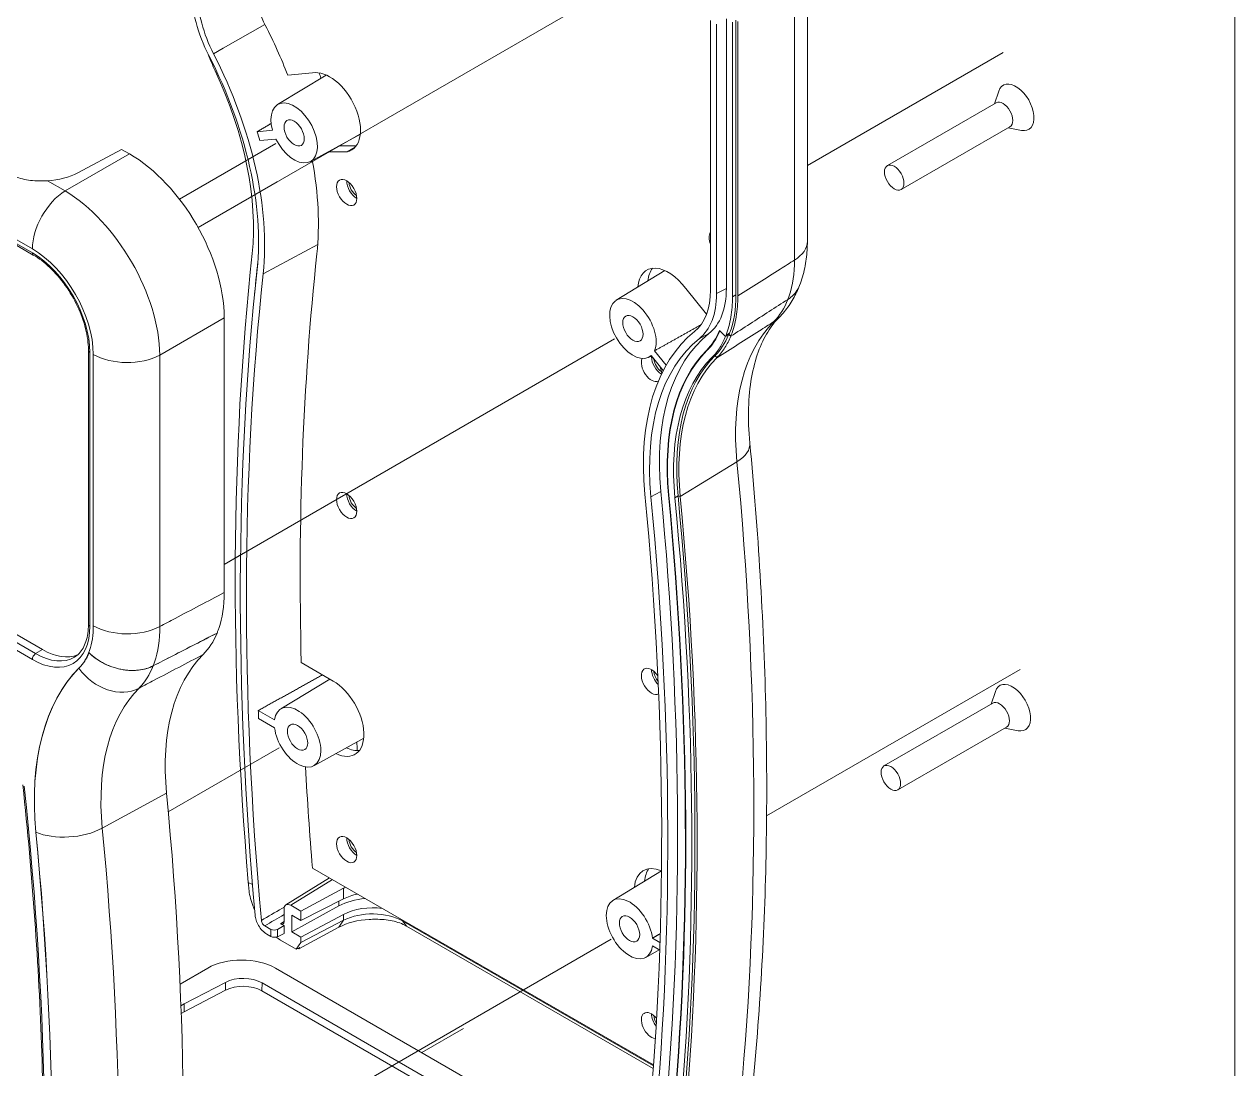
# Model space of a CAD drawing. Header units: millimetres. Extents: x 23 to 674, y 24 to 517.
# Drawn here: x 548 to 674.4, y 338.6 to 447.7 of the extents above; entities that cross this region are included whole.
import ezdxf
from ezdxf.enums import TextEntityAlignment as Align

# ---------------------------------------------------------------- set-up
doc = ezdxf.new("R2010")
doc.units = ezdxf.units.MM
doc.header["$LTSCALE"] = 2.5
for name, color, linetype, lineweight in [('Sketch Geometry (ANSI)', 7, 'Continuous', 9), ('Symbol (ANSI)', 7, 'Continuous', 9), ('Tweak Trail (ANSI)', 7, 'Continuous', 9), ('Visible (ANSI)', 7, 'Continuous', 9), ('Visible Narrow (ANSI)', 7, 'Continuous', 9)]:
    doc.layers.add(name, color=color, linetype=linetype, lineweight=lineweight)
doc.styles.add('Text Style20', font='arial.ttf')

# ---------------------------------------------------------------- blocks, each defined once
blk = doc.blocks.new('Title Blocks HAMMOND')
at = {"layer": 'Sketch Geometry (ANSI)'}
blk.add_line((269.997, 36.196), (269.997, 206.727), dxfattribs=at)
at = {"layer": 'Symbol (ANSI)', "style": 'Text Style20'}
blk.add_attdef('<TITLE>_001', text='', height=5, dxfattribs=at).set_placement((230.163, 16.385), align=Align.MIDDLE_CENTER)

msp = doc.modelspace()

# ---------------------------------------------------------------- linework, layer by layer
at = {"layer": 'Tweak Trail (ANSI)'}
for p, q in [((613.177, 453.5777), (566.1621, 426.4336)), ((629.7568, 432.9062), (650.1809, 444.698)), ((574.2861, 435.2065), (564.2131, 429.3908)), ((566.1621, 426.4336), (574.4327, 431.2086)), ((609.6414, 414.7941), (568.8845, 391.263)), ((568.8845, 391.263), (570.8971, 392.425)), ((625.5028, 365.028), (651.9679, 380.3077)), ((574.6396, 372.1321), (563.0544, 365.4434)), ((609.2879, 352.128), (564.607, 326.3314)), ((593.8685, 342.8131), (589.5114, 340.2975))]:
    msp.add_line(p, q, dxfattribs=at)
at = {"layer": 'Visible (ANSI)'}
for p, q in [((629.7568, 425.0015), (629.7568, 453.3276)), ((629.7568, 425.0015), (629.7568, 453.3276)), ((619.6418, 448.0438), (619.6418, 419.8961)), ((619.6418, 448.0438), (619.6418, 419.8961)), ((620.2798, 447.6755), (620.2798, 419.5278)), ((620.2798, 447.6755), (620.2798, 419.5278)), ((621.3043, 448.227), (621.3043, 420.0794)), ((621.3043, 448.227), (621.3043, 420.0794)), ((621.9407, 419.1935), (621.9407, 447.8666)), ((621.9407, 419.1935), (621.9407, 447.8666)), ((622.3066, 419.3905), (622.3066, 448.0636)), ((622.3066, 419.3905), (622.3066, 448.0636)), ((622.494, 447.9411), (622.494, 419.2869)), ((622.494, 447.9411), (622.494, 419.2869)), ((512.6439, 444.5272), (548.9647, 423.5574)), ((574.4547, 439.2645), (579.5416, 442.3483)), ((574.4547, 439.2645), (579.5416, 442.3483)), ((578.0975, 442.565), (575.5236, 442.3351)), ((649.2872, 439.3464), (649.731, 440.6786)), ((649.4609, 439.4466), (638.1048, 432.8902)), ((573.9359, 436.5762), (572.3317, 436.4329)), ((573.9359, 436.5762), (572.3317, 436.4329)), ((577.8847, 433.3235), (583.0988, 436.187)), ((577.8847, 433.3235), (583.0988, 436.187)), ((650.9009, 436.9525), (639.5448, 430.396)), ((650.7272, 436.8522), (652.1029, 436.5703)), ((572.5996, 435.514), (574.2894, 435.665)), ((572.5996, 435.514), (574.2894, 435.665)), ((580.8405, 434.9467), (582.6606, 434.9464)), ((582.5644, 434.828), (581.7088, 434.334)), ((558.184, 434.5916), (553.6148, 432.1389)), ((558.991, 434.1256), (558.184, 434.5916)), ((579.7254, 434.3344), (581.7088, 434.334)), ((609.81, 418.8521), (614.8969, 421.9358)), ((609.81, 418.8521), (614.8969, 421.9358)), ((617.0642, 420.0676), (619.2279, 417.3758)), ((568.8845, 388.3165), (568.8845, 416.9897)), ((620.5815, 415.6809), (621.2148, 415.0503)), ((620.5815, 415.6809), (621.2148, 415.0503)), ((621.2134, 415.0517), (620.6147, 415.6478)), ((621.582, 415.2484), (621.2148, 415.0503)), ((621.582, 415.2484), (621.2148, 415.0503)), ((621.2148, 415.0503), (621.2738, 415.2039)), ((621.2148, 415.0503), (621.2738, 415.2039)), ((621.639, 415.3965), (621.582, 415.2484)), ((621.639, 415.3965), (621.582, 415.2484)), ((621.7565, 415.0746), (621.582, 415.2484)), ((621.7565, 415.0746), (621.582, 415.2484)), ((554.719, 413.5907), (554.719, 385.0133)), ((613.8012, 413.56), (615.0118, 412.054)), ((613.8012, 413.56), (615.0118, 412.054)), ((613.2401, 412.911), (613.4654, 413.0348)), ((613.2401, 412.911), (613.4654, 413.0348)), ((614.7069, 411.4904), (613.4476, 413.057)), ((614.7069, 411.4904), (613.4476, 413.057)), ((513.601, 403.3473), (549.9218, 382.3775)), ((580.2567, 379.0887), (576.9329, 381.0077)), ((574.8082, 376.1901), (579.915, 379.286)), ((574.8082, 376.1901), (579.915, 379.286)), ((648.9337, 376.6802), (649.3774, 378.0125)), ((649.1074, 376.7805), (637.7512, 370.224)), ((574.1447, 375.0256), (572.4475, 376.0054)), ((574.1447, 375.0256), (572.4475, 376.0054)), ((572.4774, 375.1717), (574.1447, 374.2091)), ((572.4774, 375.1717), (574.1447, 374.2091)), ((650.5474, 374.2864), (639.1912, 367.7299)), ((650.3737, 374.1861), (651.7493, 373.9042)), ((578.2383, 370.2491), (583.4523, 373.1126)), ((578.2383, 370.2491), (583.4523, 373.1126)), ((613.6992, 339.0169), (578.0975, 359.5715)), ((609.4564, 356.186), (614.5324, 359.2631)), ((609.4564, 356.186), (614.5324, 359.2631)), ((571.833, 357.8559), (571.3998, 358.0545)), ((571.833, 357.8559), (571.3998, 358.0545)), ((571.833, 357.8559), (571.3999, 358.0544)), ((575.3286, 355.7216), (579.8853, 358.5394)), ((575.3286, 355.7216), (579.8853, 358.5394)), ((576.898, 355.0648), (581.3522, 357.4656)), ((576.898, 355.0648), (581.3522, 357.4656)), ((576.898, 354.085), (581.3522, 356.3579)), ((576.898, 354.085), (581.3522, 356.3579)), ((575.1302, 353.9625), (575.1302, 355.269)), ((575.1302, 353.9625), (575.1302, 355.269)), ((575.8372, 355.6772), (576.898, 355.0648)), ((575.8372, 355.6772), (576.898, 355.0648)), ((575.9434, 352.9215), (580.8644, 355.6188)), ((575.9434, 352.9215), (580.8644, 355.6188)), ((576.898, 354.085), (576.898, 355.0648)), ((576.898, 354.085), (576.898, 355.0648)), ((575.9434, 352.9215), (575.9434, 354.6361)), ((575.9434, 354.6361), (576.898, 354.085)), ((575.9434, 352.9215), (575.9434, 354.6361)), ((575.9434, 354.6361), (576.898, 354.085)), ((581.3522, 354.7285), (576.898, 352.3703)), ((581.3522, 354.7285), (576.898, 352.3703)), ((576.898, 351.7988), (581.3522, 354.1143)), ((576.898, 351.7988), (581.3522, 354.1143)), ((587.5452, 354.0207), (613.6925, 338.9246)), ((587.5452, 354.0207), (613.6925, 338.9246)), ((573.7529, 353.1665), (573.1166, 353.5338)), ((573.7529, 353.1665), (573.1166, 353.5338)), ((573.7529, 352.4298), (573.3366, 352.6702)), ((573.7529, 352.4298), (573.3366, 352.6702)), ((574.441, 353.1696), (575.1302, 353.5543)), ((574.441, 353.1696), (575.1302, 353.5543)), ((575.1302, 352.7378), (574.441, 352.4059)), ((575.1302, 352.7378), (574.441, 352.4059)), ((575.1302, 353.5543), (574.7768, 353.7583)), ((575.1302, 353.5543), (574.7768, 353.7583)), ((575.1302, 353.5543), (575.1302, 352.7378)), ((575.1302, 353.5543), (575.1302, 352.7378)), ((576.898, 352.3703), (575.9434, 352.9215)), ((576.898, 352.3703), (575.9434, 352.9215)), ((580.854, 353.3808), (576.664, 351.1317)), ((580.854, 353.3808), (576.664, 351.1317)), ((613.6712, 338.6379), (587.8989, 353.5175)), ((613.6712, 338.6379), (587.8989, 353.5175)), ((574.759, 352.054), (576.4074, 351.1022)), ((574.759, 352.054), (576.4074, 351.1022)), ((576.4074, 351.1022), (576.898, 351.7988)), ((576.4074, 351.1022), (576.898, 351.7988)), ((576.4074, 351.1022), (576.7723, 351.2855)), ((576.4074, 351.1022), (576.7723, 351.2855)), ((576.7723, 351.2855), (576.664, 351.1317)), ((576.7723, 351.2855), (576.664, 351.1317)), ((576.898, 351.7988), (576.898, 352.3703)), ((576.898, 351.7988), (576.898, 352.3703)), ((613.5923, 352.2505), (614.3727, 351.7999)), ((613.5923, 352.2505), (614.3727, 351.7999)), ((614.3456, 350.9991), (613.5923, 351.434)), ((614.3456, 350.9991), (613.5923, 351.434)), ((576.664, 351.1317), (576.5719, 351.1848)), ((576.664, 351.1317), (576.5719, 351.1848)), ((612.8865, 350.2449), (614.3037, 351.0232)), ((612.8865, 350.2449), (614.3037, 351.0232)), ((567.1619, 349.1186), (564.2761, 347.4524)), ((602.5173, 332.7886), (574.233, 349.1186)), ((564.7027, 345.3945), (569.0155, 347.6365)), ((572.8418, 347.5786), (599.8501, 331.9854)), ((569.0272, 346.8125), (564.715, 344.5708)), ((599.8377, 331.1618), (572.8295, 346.755)), ((564.3705, 345.1815), (564.7027, 345.3945)), ((564.7027, 345.3945), (564.715, 344.5708)), ((564.715, 344.5708), (564.401, 344.3695))]:
    msp.add_line(p, q, dxfattribs=at)
for centre, major_axis, ratio, start_param, end_param in [((577.9233, 449.412), (-4.3821, 7.5901), 0.57735027, 0.78539816, 1.48365665), ((573.221, 446.6972), (-5.4756, 9.4839), 0.57735027, 0.78539817, 1.48365665), ((573.221, 446.6972), (-5.4756, 9.4839), 0.57735027, 0.78539817, 1.48365665), ((573.221, 446.6972), (-5.0244, 8.7026), 0.57735027, 0.78539816, 1.48365665), ((573.221, 446.6972), (-5.0244, 8.7026), 0.57735027, 0.78539816, 1.48365665), ((555.0249, 440.4403), (-16.7567, 29.0235), 0.57735027, 4.4526134, 4.6252493), ((550.3226, 437.7254), (-15.6633, 27.1297), 0.57735027, 3.81084244, 4.6252493), ((550.3226, 437.7254), (-15.6633, 27.1297), 0.57735027, 3.81084244, 4.6252493), ((550.3226, 437.7254), (-16.1144, 27.911), 0.57735027, 3.81084244, 4.6252493), ((550.3226, 437.7254), (-16.1144, 27.911), 0.57735027, 3.81084244, 4.6252493), ((551.3126, 438.297), (14.589, -25.2689), 0.57735027, 0.66924984, 1.41846127), ((579.9032, 438.4495), (2.2741, -3.9388), 0.57735027, 6.0939295, 9.23552215), ((651.5244, 438.9752), (1.3325, -2.308), 0.57735027, 5.80980463, 9.89815863), ((576.1909, 436.3062), (-1.7152, 2.9707), 0.57735027, 1.45527718, 7.445902), ((576.1909, 436.3062), (-1.7152, 2.9707), 0.57735027, 1.45527718, 7.445902), ((650.1809, 438.1995), (0.72, -1.2471), 0.57735027, 0, 3.14159265), ((551.3126, 438.297), (-16.1389, 27.9534), 0.57735027, 4.29605038, 4.32733399), ((551.3126, 438.297), (-16.1389, 27.9534), 0.57735027, 4.29605038, 4.32733399), ((558.979, 422.6947), (-7, 12.1244), 0.5780539, 3.9275998, 5.49717816), ((555.0249, 440.4403), (-16.7567, 29.0235), 0.57735027, 3.8108425, 4.15954978), ((550.1804, 434.4432), (5.2508, 0.1656), 0.59712984, 4.74172256, 5.40637326), ((582.7316, 430.6928), (0.75, -1.299), 0.57735027, 3.92699082, 5.49778714), ((582.7316, 430.6928), (-0.575, 0.9959), 0.57735027, 0.82156733, 2.32002533), ((582.7316, 430.6928), (-0.575, 0.9959), 0.57735027, 0.82156733, 2.32002533), ((620.5618, 424.7732), (-0.75, 1.299), 0.57735027, 0.26456979, 1.30622653), ((832.1989, 238.2854), (185.3749, -321.0788), 0.57735027, 3.8108425, 4.02892364), ((835.9112, 240.4287), (-183.2071, 317.3241), 0.57735027, 0.66924984, 0.8152919), ((831.2089, 237.7138), (-184.3006, 319.2179), 0.57735027, 0.66924985, 0.89410866), ((831.2089, 237.7138), (-184.3006, 319.2179), 0.57735027, 0.66924985, 0.89410866), ((832.1989, 238.2854), (184.9246, -320.2989), 0.57735027, 3.81204799, 3.82575962), ((615.2585, 418.0371), (-2.2741, 3.9388), 0.57735027, 4.90164479, 6.98060088), ((616.3192, 418.6495), (-2.2741, 3.9388), 0.57735027, 0.23537485, 0.6882659), ((831.2089, 237.7138), (-183.8494, 318.4366), 0.57735027, 0.66924985, 0.8949562), ((831.2089, 237.7138), (-183.8494, 318.4366), 0.57735027, 0.66924985, 0.8949562), ((612.5361, 423.9986), (5.0244, -8.7026), 0.57735027, 0.08713974, 0.78539816), ((612.5361, 423.9986), (5.0244, -8.7026), 0.57735027, 0.08713974, 0.78539816), ((612.5361, 423.9986), (5.4756, -9.4839), 0.57735027, 0.08713974, 0.78539816), ((612.5361, 423.9986), (5.4756, -9.4839), 0.57735027, 0.08713974, 0.78539816), ((613.5261, 424.5701), (5.5, -9.5263), 0.57735027, 0.08713974, 0.78539816), ((613.5261, 424.5701), (5.5, -9.5263), 0.57735027, 0.08713974, 0.78539816), ((611.5462, 415.8938), (1.7152, -2.9707), 0.57735027, 0.40807963, 6.39870445), ((611.5462, 415.8938), (1.7152, -2.9707), 0.57735027, 0.40807963, 6.39870445), ((635.4345, 388.586), (-16.1144, 27.911), 0.57735027, 0.08713974, 0.90154648), ((635.4345, 388.586), (-16.1144, 27.911), 0.57735027, 0.08713974, 0.90154648), ((635.4345, 388.586), (-15.6633, 27.1297), 0.57735027, 0.08713974, 0.90154648), ((635.4345, 388.586), (-15.6633, 27.1297), 0.57735027, 0.08713974, 0.90154648), ((636.4245, 389.1576), (-15.6389, 27.0874), 0.57735027, 0.08713974, 0.90154648), ((636.4245, 389.1576), (-15.6389, 27.0874), 0.57735027, 0.08713974, 0.90154648), ((610.9029, 425.5311), (7.3246, -12.6866), 0.57735027, 0.151516, 0.42104939), ((610.9029, 425.5311), (7.3246, -12.6866), 0.57735027, 0.151516, 0.42104939), ((610.9029, 425.5311), (7.3496, -12.7299), 0.57735027, 0.151516, 0.42110617), ((636.4245, 389.1576), (-15.0643, 26.0921), 0.57735027, 0.15230106, 0.90154648), ((636.4245, 389.1576), (-15.0643, 26.0921), 0.57735027, 0.15230106, 0.90154648), ((636.4245, 389.1576), (-15.0393, 26.0488), 0.57735027, 0.15230237, 0.90154648), ((613.4907, 411.7092), (0.75, -1.299), 0.57735027, 3.50877785, 6.22389575), ((613.4907, 411.7092), (0.75, -1.299), 0.57735027, 2.24772668, 2.45766446), ((614.5514, 412.3216), (0.75, -1.299), 0.57735027, 3.92699082, 5.46905603), ((614.5514, 412.3216), (-0.575, 0.9959), 0.57735027, 0.89064448, 2.32002533), ((614.5514, 412.3216), (-0.575, 0.9959), 0.57735027, 0.89064448, 2.32002533), ((613.4907, 411.7092), (0.75, -1.299), 0.57735027, 0.84749186, 1.41746475), ((636.4245, 389.1576), (-14.589, 25.2689), 0.57735027, 0.15233506, 0.90154648), ((636.763, 389.353), (-14.5973, 25.2833), 0.57735027, 0.15233506, 0.90154648), ((636.7778, 389.3616), (-14.4476, 25.024), 0.57735027, 0.15246241, 0.90154648), ((582.7316, 398.0329), (0.75, -1.299), 0.57735027, 3.92699082, 5.49778714), ((582.7316, 398.0329), (-0.575, 0.9959), 0.57735027, 0.82156733, 2.32002533), ((582.7316, 398.0329), (-0.575, 0.9959), 0.57735027, 0.82156733, 2.32002533), ((354.5482, 512.914), (183.8494, -318.4366), 0.57735027, 0.67584012, 0.90154648), ((354.5482, 512.914), (183.8494, -318.4366), 0.57735027, 0.67584012, 0.90154648), ((354.5482, 512.914), (184.3006, -319.2179), 0.57735027, 0.67668767, 0.90154648), ((354.5482, 512.914), (184.3006, -319.2179), 0.57735027, 0.67668767, 0.90154648), ((355.5382, 513.4855), (184.325, -319.2603), 0.57735027, 0.67656817, 0.90154648), ((355.5382, 513.4855), (184.325, -319.2603), 0.57735027, 0.67656817, 0.90154648), ((355.5382, 513.4855), (-184.8996, 320.2555), 0.57735027, 3.82505969, 4.04313914), ((355.5382, 513.4855), (-184.8996, 320.2555), 0.57735027, 3.82505969, 4.04313914), ((355.5382, 513.4855), (184.9246, -320.2989), 0.57735027, 0.68346695, 0.90154648), ((355.5382, 513.4855), (185.3749, -321.0788), 0.57735027, 0.68346535, 0.90154648), ((355.8767, 513.681), (-185.3665, 321.0643), 0.57735027, 3.82503549, 4.04313914), ((355.8915, 513.6895), (-185.5163, 321.3236), 0.57735027, 3.82503399, 4.04313914), ((549.9218, 388.8881), (3.9869, -6.9055), 0.57735027, 5.49778714, 6.2030416), ((583.1562, 358.4031), (-14.4389, 25.0089), 0.57735027, 0.15233506, 0.90154648), ((573.2567, 352.6876), (-17.1041, 29.6252), 0.57735027, 0.1522077, 0.90154648), ((573.2567, 352.6876), (-17.0976, 29.6138), 0.57735027, 0.154661, 0.90154648), ((547.7351, 389.0612), (5.2848, -9.1535), 0.57735027, 0.15151515, 0.30297085), ((613.4907, 379.0494), (0.75, -1.299), 0.57735027, 1.68156348, 6.27691063), ((580.2567, 375.3751), (2.2741, -3.9388), 0.57735027, 5.58576973, 8.6393798), ((614.5514, 379.6617), (0.75, -1.299), 0.57735027, 3.92699082, 5.15462972), ((614.5514, 379.6617), (-0.575, 0.9959), 0.57735027, 0.82156733, 1.88181145), ((614.5514, 379.6617), (-0.575, 0.9959), 0.57735027, 0.82156733, 1.88181145), ((651.1709, 376.3091), (1.3325, -2.308), 0.57735027, 5.80980463, 9.89815863), ((576.5444, 373.2318), (-1.7152, 2.9707), 0.57735027, 0.93167841, 6.92230323), ((576.5444, 373.2318), (-1.7152, 2.9707), 0.57735027, 0.93167841, 6.92230323), ((649.8274, 375.5334), (0.72, -1.2471), 0.57735027, 0, 3.14159265), ((832.1989, 238.2854), (-183.825, 318.3942), 0.57735027, 0.82620916, 0.82893156), ((832.1989, 238.2854), (-183.825, 318.3942), 0.57735027, 0.82620916, 0.82893156), ((581.3174, 375.9875), (2.2741, -3.9388), 0.57735027, 5.59491941, 6.04781045), ((835.9112, 240.4287), (-183.2071, 317.3241), 0.57735027, 0.85087444, 0.88485451), ((302.2699, 482.7311), (-185.525, 321.3387), 0.57735027, 3.82505747, 4.04313914), ((292.3704, 477.0156), (182.8598, -316.7224), 0.57735027, 0.68280622, 0.90154648), ((292.3704, 477.0156), (182.8663, -316.7338), 0.57735027, 0.68280622, 0.90154648), ((582.7316, 362.1071), (0.75, -1.299), 0.57735027, 3.92699082, 5.49778714), ((582.7316, 362.1071), (-0.575, 0.9959), 0.57735027, 0.82156733, 2.32002533), ((582.7316, 362.1071), (-0.575, 0.9959), 0.57735027, 0.82156733, 2.32002533), ((614.905, 355.371), (-2.2741, 3.9388), 0.57735027, 5.61383892, 6.98060088), ((615.9656, 355.9833), (-2.2741, 3.9388), 0.57735027, 0.23537485, 0.6882659), ((832.1989, 238.2854), (185.375, -321.0789), 0.57735027, 4.02892364, 4.03099664), ((832.1989, 238.2854), (185.375, -321.0789), 0.57735027, 4.02892364, 4.03099664), ((584.2743, 353.5063), (-5, -0.0381), 0.58236636, 4.84127277, 5.45844041), ((584.2743, 353.5063), (-5, -0.0381), 0.58236636, 4.84127277, 5.45844041), ((584.3633, 355.5315), (-4.4998, -0.0692), 0.58733688, 5.37549123, 5.43639063), ((584.3633, 355.5315), (-4.4998, -0.0692), 0.58733688, 5.37549123, 5.43639063), ((584.3633, 354.4288), (4.5, -0.0337), 0.57229021, 1.92839644, 2.30812244), ((584.3633, 354.4288), (4.5, -0.0337), 0.57229021, 1.92839644, 2.30812244), ((611.1926, 353.2277), (1.7152, -2.9707), 0.57735027, 0.93167841, 6.92230323), ((611.1926, 353.2277), (1.7152, -2.9707), 0.57735027, 0.93167841, 6.92230323), ((575.8374, 354.8605), (-0.5002, 0.8663), 0.57717444, 5.49793944, 7.06843118), ((575.8374, 354.8605), (-0.5002, 0.8663), 0.57717444, 5.49793944, 7.06843118), ((584.3633, 352.7961), (-4.5, -0.0343), 0.58236636, 4.47347619, 5.44098712), ((584.3633, 352.7961), (-4.5, -0.0343), 0.58236636, 4.47347619, 5.44098712), ((574.7766, 354.1669), (0.25, -0.4334), 0.5769986, 5.49854817, 7.06873542), ((574.7766, 354.1669), (0.25, -0.4334), 0.5769986, 5.49854817, 7.06873542), ((584.2884, 351.0765), (5.2508, 0.1656), 0.59712984, 1.6001299, 2.26478061), ((584.2884, 351.0765), (5.2508, 0.1656), 0.59712984, 1.6001299, 2.26478061), ((584.3633, 352.1836), (4.5, 0), 0.57735027, 0.78539816, 2.30383461), ((584.3633, 352.1836), (4.5, 0), 0.57735027, 0.78539816, 2.30383461), ((574.1064, 353.3848), (-0.4999, -0.0157), 0.59713441, 0.76668294, 2.28511939), ((574.1064, 353.3848), (-0.4999, -0.0157), 0.59713441, 0.76668294, 2.28511939), ((574.1064, 352.6197), (0.4999, -0.0146), 0.55686057, 3.94326714, 5.46170359), ((574.1064, 352.6197), (0.4999, -0.0146), 0.55686057, 3.94326714, 5.46170359), ((570.6975, 347.0773), (-5, 0), 0.57735027, 3.92699082, 5.49778714), ((570.8758, 346.4436), (2.7803, 0), 0.57735027, 0.78539816, 2.30383461), ((570.8758, 345.6271), (-2.7628, 0), 0.57735027, 3.92699082, 5.44542727), ((613.4907, 343.1235), (-0.75, 1.299), 0.57735027, 4.97871186, 9.02294464), ((614.5514, 343.7359), (0.75, -1.299), 0.57735027, 3.92699082, 4.91533147), ((614.5514, 343.7359), (-0.575, 0.9959), 0.57735027, 0.82156733, 1.59054799), ((614.5514, 343.7359), (-0.575, 0.9959), 0.57735027, 0.82156733, 1.59054799)]:
    msp.add_ellipse(centre, major_axis=major_axis, ratio=ratio, start_param=start_param, end_param=end_param, dxfattribs=at)
for centre, major_axis in [((576.1909, 436.3062), (-0.75, 1.299)), ((576.1909, 436.3062), (-0.75, 1.299)), ((638.8248, 431.6431), (-0.72, 1.2471)), ((581.6709, 430.0804), (-0.75, 1.299)), ((611.5462, 415.8938), (-0.75, 1.299)), ((611.5462, 415.8938), (-0.75, 1.299)), ((581.6709, 397.4205), (-0.75, 1.299)), ((576.5444, 373.2318), (-0.75, 1.299)), ((576.5444, 373.2318), (-0.75, 1.299)), ((638.4712, 368.977), (-0.72, 1.2471)), ((581.6709, 361.4947), (-0.75, 1.299)), ((611.1926, 353.2277), (-0.75, 1.299)), ((611.1926, 353.2277), (-0.75, 1.299))]:
    msp.add_ellipse(centre, major_axis=major_axis, ratio=0.57735027, dxfattribs=at)
for points, degree in [([(567.2164, 444.5179), (567.4365, 443.938), (567.6803, 443.3603), (567.9464, 442.7879)], 3), ([(621.639, 415.3965), (622.0799, 416.5433), (622.3065, 417.8978), (622.3066, 419.3905)], 3), ([(621.639, 415.3965), (622.0799, 416.5433), (622.3065, 417.8978), (622.3066, 419.3905)], 3), ([(613.8012, 413.56), (616.1882, 414.8998), (618.6445, 416.2801)], 2), ([(613.8012, 413.56), (616.1882, 414.8998), (618.6445, 416.2801)], 2), ([(620.1196, 413.0647), (620.6995, 413.6424), (621.1715, 414.3663), (621.5239, 415.217)], 3), ([(621.7563, 415.0745), (621.6936, 415.13), (621.6309, 415.1854), (621.5683, 415.2409)], 3), ([(620.3036, 412.8285), (620.3041, 412.829), (620.3046, 412.8295), (620.3051, 412.83)], 3), ([(566.6935, 381.8574), (567.2953, 382.457), (567.7833, 383.211), (568.1447, 384.0985)], 3), ([(553.7645, 380.4624), (554.188, 380.8832), (554.5268, 381.4197), (554.7705, 382.0554)], 3), ([(554.7618, 382.064), (554.6475, 381.7658), (554.5119, 381.4887), (554.3559, 381.2349)], 3), ([(553.7642, 380.4628), (553.7527, 380.4509), (553.7411, 380.4391), (553.7294, 380.4274)], 3), ([(613.5923, 352.2505), (613.9959, 352.4845), (614.4015, 352.7198)], 2), ([(613.5923, 352.2505), (613.9959, 352.4845), (614.4015, 352.7198)], 2), ([(574.2966, 352.3582), (574.4495, 352.2451), (574.604, 352.1434), (574.759, 352.054)], 3), ([(574.2966, 352.3582), (574.4495, 352.2451), (574.604, 352.1434), (574.759, 352.054)], 3)]:
    msp.add_open_spline(points, degree=degree, dxfattribs=at)
for points, weights in [([(572.3317, 436.4329), (573.0601, 436.8618), (573.7902, 437.2917)], [1, 1.00000219004, 1.00000347718]), ([(572.3317, 436.4329), (573.0601, 436.8618), (573.7902, 437.2917)], [1, 1.00000219004, 1.00000347718]), ([(572.4475, 376.0054), (575.7906, 377.8729), (579.1308, 379.7388)], [1, 1.00000007578, 1.00000001052]), ([(572.4475, 376.0054), (575.7906, 377.8729), (579.1308, 379.7388)], [1, 1.00000007578, 1.00000001052]), ([(571.3998, 358.0545), (571.3999, 358.0545), (571.3999, 358.0545)], [1.00780521619, 1.00780521613, 1.00780521607]), ([(571.3998, 358.0545), (571.3999, 358.0545), (571.3999, 358.0545)], [1.00780521619, 1.00780521613, 1.00780521607])]:
    msp.add_rational_spline(points, weights, degree=2, dxfattribs=at)
for points, knots in [([(550.4332, 431.314), (550.2051, 431.3028), (549.9792, 431.2967), (549.1895, 431.2963), (548.5917, 431.3408), (547.4879, 431.5734), (546.9818, 431.7643), (546.5698, 432.0022)], [-0.413884446, -0.413884446, -0.413884446, -0.413884446, -0.349527762, -0.349527762, -0.174763881, -0.174763881, 0, 0, 0, 0]), ([(628.946, 420.3847), (629.0623, 420.6846), (629.1638, 420.9863), (629.3415, 421.5953), (629.4174, 421.9022), (629.5451, 422.5189), (629.597, 422.8286), (629.6786, 423.4491), (629.7084, 423.7599), (629.7475, 424.3812), (629.7568, 424.6917), (629.7568, 425.0015)], [0.306579275, 0.306579275, 0.306579275, 0.306579275, 0.383367204, 0.383367204, 0.460155134, 0.460155134, 0.536943064, 0.536943064, 0.613730994, 0.613730994, 0.690518924, 0.690518924, 0.690518924, 0.690518924]), ([(628.946, 420.3847), (629.0623, 420.6846), (629.1638, 420.9863), (629.3415, 421.5953), (629.4174, 421.9022), (629.5451, 422.5189), (629.597, 422.8286), (629.6786, 423.4491), (629.7084, 423.7599), (629.7475, 424.3812), (629.7568, 424.6917), (629.7568, 425.0015)], [0.306579275, 0.306579275, 0.306579275, 0.306579275, 0.383367204, 0.383367204, 0.460155134, 0.460155134, 0.536943064, 0.536943064, 0.613730994, 0.613730994, 0.690518924, 0.690518924, 0.690518924, 0.690518924]), ([(548.9647, 423.5574), (549.5453, 423.2222), (550.1345, 422.777), (551.2668, 421.7053), (551.8095, 421.0782), (552.7892, 419.7042), (553.2257, 418.957), (553.9447, 417.4222), (554.227, 416.6347), (554.6094, 415.1059), (554.71, 414.3647), (554.7188, 413.6533), (554.719, 413.6219), (554.719, 413.5907)], [1.57079633, 1.57079633, 1.57079633, 1.57079633, 1.88020048, 1.88020048, 2.1911952, 2.1911952, 2.50361283, 2.50361283, 2.81607181, 2.81607181, 3.12716651, 3.12716651, 3.14159265, 3.14159265, 3.14159265, 3.14159265]), ([(628.946, 420.3847), (628.8532, 420.1452), (628.7511, 419.9072), (628.5271, 419.4358), (628.4052, 419.2025), (628.1408, 418.7431), (627.9983, 418.517), (627.6923, 418.0749), (627.5288, 417.8589), (627.1813, 417.4401), (626.9973, 417.2374), (626.8036, 417.0429)], [0.383939786, 0.383939786, 0.383939786, 0.383939786, 0.445255613, 0.445255613, 0.506571441, 0.506571441, 0.567887269, 0.567887269, 0.629203096, 0.629203096, 0.690518924, 0.690518924, 0.690518924, 0.690518924]), ([(628.946, 420.3847), (628.8959, 420.2554), (628.8362, 420.1297), (628.5242, 419.5814), (628.1693, 419.2134), (627.7223, 418.9248)], [-0.251047953, -0.251047953, -0.251047953, -0.251047953, -0.195356006, -0.195356006, 0, 0, 0, 0]), ([(628.946, 420.3847), (628.8959, 420.2554), (628.8362, 420.1297), (628.5242, 419.5814), (628.1693, 419.2134), (627.7223, 418.9248)], [-0.251047953, -0.251047953, -0.251047953, -0.251047953, -0.195356006, -0.195356006, 0, 0, 0, 0]), ([(628.946, 420.3847), (628.8959, 420.2554), (628.8362, 420.1297), (628.5242, 419.5814), (628.1693, 419.2134), (627.7223, 418.9248)], [-0.251047954, -0.251047954, -0.251047954, -0.251047954, -0.195356295, -0.195356295, 0, 0, 0, 0]), ([(621.2738, 415.2039), (621.4941, 415.7767), (621.661, 416.4011), (621.8845, 417.7386), (621.9407, 418.4491), (621.9407, 419.1935)], [0, 0, 0, 0, 0.273618984, 0.273618984, 0.547112171, 0.547112171, 0.547112171, 0.547112171]), ([(621.2738, 415.2039), (621.4941, 415.7767), (621.661, 416.4011), (621.8845, 417.7386), (621.9407, 418.4491), (621.9407, 419.1935)], [0, 0, 0, 0, 0.273618984, 0.273618984, 0.547112171, 0.547112171, 0.547112171, 0.547112171]), ([(627.7223, 418.9248), (627.0765, 418.508), (626.4307, 418.0911), (624.4422, 416.8077), (623.0993, 415.941), (621.7563, 415.0745)], [-4.320129661, -4.320129661, -4.320129661, -4.320129661, -4.037894735, -4.037894735, -3.451063379, -3.451063379, -3.451063379, -3.451063379]), ([(627.7223, 418.9248), (627.0765, 418.508), (626.4307, 418.0911), (624.4422, 416.8077), (623.0994, 415.9411), (621.7565, 415.0746)], [-4.32012966, -4.32012966, -4.32012966, -4.32012966, -4.037894734, -4.037894734, -3.451100086, -3.451100086, -3.451100086, -3.451100086]), ([(627.7223, 418.9248), (627.0765, 418.508), (626.4307, 418.0911), (624.4422, 416.8077), (623.0994, 415.9411), (621.7565, 415.0746)], [-4.32012966, -4.32012966, -4.32012966, -4.32012966, -4.037894734, -4.037894734, -3.451100086, -3.451100086, -3.451100086, -3.451100086]), ([(622.494, 419.2869), (622.494, 418.5269), (622.4365, 417.8016), (622.2084, 416.439), (622.0385, 415.8041), (621.8146, 415.2215)], [-0.55844664, -0.55844664, -0.55844664, -0.55844664, -0.279219192, -0.279219192, -0.000930657, -0.000930657, -0.000930657, -0.000930657]), ([(622.494, 419.2869), (622.494, 418.5269), (622.4365, 417.8016), (622.2084, 416.439), (622.0385, 415.8041), (621.8146, 415.2215)], [-0.55844664, -0.55844664, -0.55844664, -0.55844664, -0.279219192, -0.279219192, -0.000930657, -0.000930657, -0.000930657, -0.000930657]), ([(623.7491, 403.9375), (623.628, 405.2064), (623.5866, 406.422), (623.6535, 408.7089), (623.7619, 409.7799), (624.1081, 411.7447), (624.3458, 412.6381), (624.9191, 414.2273), (625.2542, 414.9228), (625.9872, 416.1199), (626.3841, 416.6218), (626.8036, 417.0429)], [3.025444334, 3.025444334, 3.025444334, 3.025444334, 3.174821431, 3.174821431, 3.324198527, 3.324198527, 3.473575623, 3.473575623, 3.622952719, 3.622952719, 3.772329816, 3.772329816, 3.772329816, 3.772329816]), ([(621.2134, 415.0517), (621.0465, 414.6425), (620.8521, 414.2618), (620.3831, 413.519), (620.1022, 413.166), (619.7906, 412.8556)], [0.02444174, 0.02444174, 0.02444174, 0.02444174, 0.223280093, 0.223280093, 0.446687353, 0.446687353, 0.446687353, 0.446687353]), ([(620.3051, 412.83), (620.6217, 413.1458), (620.9073, 413.5048), (621.3862, 414.2634), (621.5855, 414.6542), (621.7563, 415.0745)], [-0.454744251, -0.454744251, -0.454744251, -0.454744251, -0.227583098, -0.227583098, -0.023570347, -0.023570347, -0.023570347, -0.023570347]), ([(621.8146, 415.2215), (621.8146, 415.2215), (621.8146, 415.2215), (621.8146, 415.2215), (621.7956, 415.1721), (621.7762, 415.1232), (621.7565, 415.0746)], [-0.0009306528, -0.0009306528, -0.0009306528, -0.0009306528, -0.0009291658, -0.0009291658, -0.0009291658, 0.0226374901, 0.0226374901, 0.0226374901, 0.0226374901]), ([(621.8146, 415.2215), (621.8146, 415.2215), (621.8146, 415.2215), (621.8146, 415.2215), (621.7956, 415.1721), (621.7762, 415.1232), (621.7565, 415.0746)], [-0.0009306528, -0.0009306528, -0.0009306528, -0.0009306528, -0.0009291658, -0.0009291658, -0.0009291658, 0.0226374901, 0.0226374901, 0.0226374901, 0.0226374901]), ([(624.1346, 337.6075), (624.527, 341.785), (624.8357, 346.0181), (625.2857, 354.5874), (625.4269, 358.9238), (625.5421, 367.6916), (625.5159, 372.1232), (625.2967, 381.0733), (625.1036, 385.5919), (624.5509, 394.7078), (624.1914, 399.3051), (623.7491, 403.9375)], [6.1806723, 6.1806723, 6.1806723, 6.1806723, 6.224404566, 6.224404566, 6.268136831, 6.268136831, 6.311869096, 6.311869096, 6.355601361, 6.355601361, 6.399333626, 6.399333626, 6.399333626, 6.399333626]), ([(568.1447, 384.0985), (568.1652, 384.1488), (568.1853, 384.1996), (568.2049, 384.2507), (568.246, 384.3576), (568.2853, 384.4663), (568.6949, 385.6738), (568.8845, 386.9361), (568.8845, 388.3165)], [0.431626833, 0.431626833, 0.431626833, 0.431626833, 0.45609361, 0.45609361, 0.45609361, 0.507194597, 0.507194597, 1.014402435, 1.014402435, 1.014402435, 1.014402435]), ([(554.719, 385.0133), (554.719, 384.6783), (554.6965, 384.3589), (554.6088, 383.7599), (554.5436, 383.4804), (554.3749, 382.9681), (554.2715, 382.7354), (554.0318, 382.3205), (553.8957, 382.1384), (553.5954, 381.8244), (553.4312, 381.6924), (553.2532, 381.5845)], [3.141592654, 3.141592654, 3.141592654, 3.141592654, 3.296203705, 3.296203705, 3.450814756, 3.450814756, 3.605425807, 3.605425807, 3.760036858, 3.760036858, 3.914647909, 3.914647909, 3.914647909, 3.914647909]), ([(568.1447, 384.0985), (566.2565, 383.1295), (564.3682, 382.1606), (562.1421, 381.0187), (561.8044, 380.8454), (561.4667, 380.6722)], [-4.806722126, -4.806722126, -4.806722126, -4.806722126, -4.027107027, -4.027107027, -3.887674446, -3.887674446, -3.887674446, -3.887674446]), ([(561.4667, 380.6722), (562.1503, 381.0228), (562.8339, 381.3735), (565.0599, 382.5155), (566.6023, 383.3069), (568.1447, 384.0985)], [-4.320129661, -4.320129661, -4.320129661, -4.320129661, -4.037894735, -4.037894735, -3.401062581, -3.401062581, -3.401062581, -3.401062581]), ([(561.4667, 380.6722), (561.0222, 380.4441), (560.5097, 380.2939), (559.3642, 380.16), (558.7365, 380.1888), (557.4776, 380.439), (556.8584, 380.658), (555.7151, 381.2565), (555.201, 381.629), (554.7705, 382.0554), (554.7676, 382.0583), (554.7647, 382.0611), (554.7618, 382.064)], [-0.769448865, -0.769448865, -0.769448865, -0.769448865, -0.585920897, -0.585920897, -0.390597196, -0.390597196, -0.195293528, -0.195293528, -0.001651932, -0.001651932, -0.001651932, -0.00034269, -0.00034269, -0.00034269, -0.00034269]), ([(554.7705, 382.0554), (555.1747, 381.6551), (555.6527, 381.3021), (556.7491, 380.7037), (557.3648, 380.474), (558.6224, 380.201), (559.2524, 380.1603), (560.4436, 380.275), (560.9935, 380.4294), (561.4667, 380.6722)], [-0.767800973, -0.767800973, -0.767800973, -0.767800973, -0.586014084, -0.586014084, -0.390694828, -0.390694828, -0.195356295, -0.195356295, 0, 0, 0, 0]), ([(547.8697, 368.2502), (548.3742, 363.5131), (548.7915, 358.8132), (549.4512, 349.4978), (549.6935, 344.8822), (550.0026, 335.7446), (550.0693, 331.2226), (550.0272, 322.2817), (549.9183, 317.8627), (549.5252, 309.1367), (549.2409, 304.8297), (548.8693, 300.5832)], [3.011304847, 3.011304847, 3.011304847, 3.011304847, 3.056542337, 3.056542337, 3.101779827, 3.101779827, 3.147017317, 3.147017317, 3.192254807, 3.192254807, 3.237492297, 3.237492297, 3.237492297, 3.237492297]), ([(571.4557, 357.398), (571.5005, 356.8761), (571.6286, 356.3209), (571.9, 355.5806), (571.9748, 355.3987), (572.0569, 355.2187)], [0, 0, 0, 0, 0.183252596, 0.183252596, 0.243374953, 0.243374953, 0.243374953, 0.243374953]), ([(571.4557, 357.398), (571.5005, 356.8761), (571.6286, 356.3209), (571.9, 355.5806), (571.9748, 355.3987), (572.0569, 355.2187)], [0, 0, 0, 0, 0.183252596, 0.183252596, 0.243374953, 0.243374953, 0.243374953, 0.243374953]), ([(573.3366, 352.6702), (573.1754, 352.7632), (573.0158, 352.8917), (572.7177, 353.2051), (572.5822, 353.3869), (572.3672, 353.7561), (572.2845, 353.9373), (572.1617, 354.3017), (572.1225, 354.4821), (572.1072, 354.653)], [0, 0, 0, 0, 0.068378294, 0.068378294, 0.136689074, 0.136689074, 0.19656068, 0.19656068, 0.256444684, 0.256444684, 0.256444684, 0.256444684]), ([(573.3366, 352.6702), (573.1754, 352.7632), (573.0158, 352.8917), (572.7177, 353.2051), (572.5822, 353.3869), (572.3672, 353.7561), (572.2845, 353.9373), (572.1617, 354.3017), (572.1225, 354.4821), (572.1072, 354.653)], [0, 0, 0, 0, 0.068378294, 0.068378294, 0.136689074, 0.136689074, 0.19656068, 0.19656068, 0.256444684, 0.256444684, 0.256444684, 0.256444684]), ([(572.7654, 354.1), (572.7704, 354.0442), (572.7843, 353.985), (572.8284, 353.8662), (572.8581, 353.8078), (572.9251, 353.7064), (572.9604, 353.663), (573.0363, 353.5881), (573.0763, 353.5571), (573.1166, 353.5338)], [0, 0, 0, 0, 0.0195360211, 0.0195360211, 0.039053079, 0.039053079, 0.0561381429, 0.0561381429, 0.0732272356, 0.0732272356, 0.0732272356, 0.0732272356]), ([(572.7654, 354.1), (572.7704, 354.0442), (572.7843, 353.985), (572.8284, 353.8662), (572.8581, 353.8078), (572.9251, 353.7064), (572.9604, 353.663), (573.0363, 353.5881), (573.0763, 353.5571), (573.1166, 353.5338)], [0, 0, 0, 0, 0.0195360211, 0.0195360211, 0.039053079, 0.039053079, 0.0561381429, 0.0561381429, 0.0732272356, 0.0732272356, 0.0732272356, 0.0732272356]), ([(587.8989, 353.5175), (587.487, 353.7553), (586.9809, 353.9463), (585.8771, 354.1789), (585.2792, 354.2233), (584.4896, 354.223), (584.2637, 354.2169), (584.0355, 354.2057)], [0, 0, 0, 0, 0.174763881, 0.174763881, 0.349527762, 0.349527762, 0.413884447, 0.413884447, 0.413884447, 0.413884447]), ([(587.8989, 353.5175), (587.487, 353.7553), (586.9809, 353.9463), (585.8771, 354.1789), (585.2792, 354.2233), (584.4896, 354.223), (584.2637, 354.2169), (584.0355, 354.2057)], [0, 0, 0, 0, 0.174763881, 0.174763881, 0.349527762, 0.349527762, 0.413884447, 0.413884447, 0.413884447, 0.413884447])]:
    msp.add_open_spline(points, degree=3, knots=knots, dxfattribs=at)
at = {"layer": 'Visible Narrow (ANSI)'}
for p, q in [((628.4136, 451.3588), (628.4136, 423.0328)), ((628.4136, 451.3588), (628.4136, 423.0328)), ((568.7948, 445.1466), (573.1358, 447.632)), ((568.7948, 445.1466), (573.1358, 447.632)), ((512.5365, 445.1737), (548.865, 424.1994)), ((568.7948, 445.1466), (567.7784, 444.5647)), ((568.7948, 445.1466), (567.7784, 444.5647)), ((548.8611, 423.7863), (512.5404, 444.7561)), ((558.991, 434.1256), (552.2772, 430.2494)), ((550.4332, 431.314), (552.2772, 430.2494)), ((578.6489, 424.6466), (572.9583, 421.6071)), ((578.6489, 424.6466), (572.9583, 421.6071)), ((620.2798, 419.5278), (621.3043, 420.0794)), ((620.2798, 419.5278), (621.3043, 420.0794)), ((621.9407, 419.1935), (622.3066, 419.3905)), ((621.9407, 419.1935), (622.3066, 419.3905)), ((562.1706, 413.1134), (568.8845, 416.9897)), ((618.4675, 414.8258), (619.4839, 415.3563)), ((618.4675, 414.8258), (619.4839, 415.3563)), ((621.639, 415.3965), (621.2738, 415.2039)), ((621.639, 415.3965), (621.2738, 415.2039)), ((554.8654, 384.8092), (554.8654, 413.3866)), ((619.425, 413.7398), (619.2491, 413.6281)), ((619.425, 413.7398), (619.2491, 413.6281)), ((555.2251, 413.1834), (555.2251, 384.8574)), ((562.1706, 384.7874), (562.1706, 413.1134)), ((620.1196, 413.0647), (619.7906, 412.8556)), ((620.3051, 412.83), (620.1196, 413.0647)), ((512.5404, 402.3124), (548.8611, 381.3426)), ((549.2085, 381.9513), (512.8877, 402.9212)), ((616.4835, 398.3444), (622.4047, 401.9801)), ((613.4325, 398.3247), (614.4568, 398.8811)), ((613.4325, 398.3247), (614.4568, 398.8811)), ((615.2957, 398.5433), (615.2639, 398.5238)), ((615.2957, 398.5433), (615.2639, 398.5238)), ((616.2583, 398.429), (615.9316, 398.2283)), ((616.4835, 398.3444), (616.2583, 398.429)), ((549.2085, 381.9513), (549.9218, 382.3775)), ((553.757, 380.473), (553.798, 380.4961)), ((562.8741, 367.3805), (556.1617, 363.7346)), ((549.2308, 363.3221), (549.2392, 363.3269)), ((575.8372, 355.6772), (580.1854, 358.3661)), ((575.8372, 355.6772), (580.1854, 358.3661)), ((581.3522, 357.4656), (581.3522, 356.3579)), ((581.3522, 357.4656), (581.3522, 356.3579)), ((580.8644, 356.1089), (580.8644, 355.6188)), ((580.8644, 356.1089), (580.8644, 355.6188)), ((575.1302, 353.9841), (574.7768, 353.7583)), ((575.1302, 353.9841), (574.7768, 353.7583)), ((581.3522, 354.1143), (580.854, 353.3808)), ((581.3522, 354.1143), (580.854, 353.3808)), ((581.3522, 354.7285), (581.3522, 354.1143)), ((581.3522, 354.7285), (581.3522, 354.1143)), ((587.5452, 354.0207), (587.5452, 354.1169)), ((587.5452, 354.0207), (587.5452, 354.1169)), ((587.5452, 354.0207), (587.8989, 353.5175)), ((587.5452, 354.0207), (587.8989, 353.5175)), ((573.7529, 353.1665), (573.7529, 352.4298)), ((573.7529, 353.1665), (573.7529, 352.4298)), ((574.441, 352.4059), (574.441, 353.1696)), ((574.441, 352.4059), (574.441, 353.1696)), ((569.0155, 347.6365), (569.0272, 346.8125)), ((572.8418, 347.5786), (572.8295, 346.755))]:
    msp.add_line(p, q, dxfattribs=at)
for centre, major_axis, ratio, start_param, end_param in [((558.2562, 442.3059), (16.3103, -28.2504), 0.57735027, 1.23919777, 1.25810751), ((558.2562, 442.3059), (16.3103, -28.2504), 0.57735027, 1.23919777, 1.25810751), ((552.4005, 426.2406), (2.5, 4.3301), 0.57735027, 0.82030475, 2.35619449), ((552.3928, 418.8921), (-7, 12.1244), 0.56316806, 3.9275998, 5.49717816), ((624.7568, 425.0015), (5, 0), 0.57735027, 5.53269373, 6.28318531), ((624.7568, 425.0015), (5, 0), 0.57735027, 5.53269373, 6.28318531), ((549.2147, 423.9904), (-0.25, -0.433), 0.57735027, 5.49778714, 6.28318531), ((548.8611, 416.8531), (-4.2457, 7.3537), 0.57735027, 3.92699082, 5.49778714), ((548.8573, 416.8509), (4.5, -7.7942), 0.5780539, 0.78600715, 2.3555855), ((623.2612, 420.5715), (3.5424, -3.5286), 0.80675072, 6.10359063, 6.28318531), ((642.9118, 392.903), (-14.5991, 25.2864), 0.57735027, 0.154661, 0.90154648), ((555.219, 413.5907), (-0.5, 0), 0.57735027, 0, 0.78539816), ((558.7606, 415.2246), (5, 0), 0.57735027, 3.92699082, 5.46288056), ((618.7718, 403.4622), (4.9774, 0.4752), 0.5065527, 5.48098928, 6.28318531), ((362.0255, 517.231), (-185.3648, 321.0613), 0.57735027, 3.82462607, 4.04313914), ((548.8611, 388.2758), (4.2457, -7.3537), 0.57735027, 5.49778714, 7.06858347), ((555.219, 385.0133), (-0.5, 0), 0.57735027, 0, 0.78539816), ((558.7606, 386.8986), (5, 0), 0.57735027, 3.92699082, 5.46288056), ((549.2147, 381.5467), (-0.25, -0.433), 0.57735027, 3.94444411, 5.49778714), ((549.2085, 388.4763), (3.9957, -6.9208), 0.57735027, 5.49778714, 6.29552822), ((557.265, 382.4686), (3.5424, -3.5286), 0.80675072, 4.49788772, 6.03377746), ((576.6688, 354.6576), (-14.5991, 25.2864), 0.57735027, 0.154661, 0.90154648), ((840.5074, 243.0823), (-182.6542, 316.3663), 0.57735027, 0.84979095, 0.85265508), ((840.5074, 243.0823), (-182.6542, 316.3663), 0.57735027, 0.84979095, 0.85265508), ((292.3704, 477.0156), (-182.312, 315.7737), 0.57735027, 3.83109117, 4.05727862), ((552.7755, 365.3593), (4.9774, 0.4752), 0.5065527, 3.87528637, 5.41117611), ((295.7825, 478.9856), (-185.3648, 321.0613), 0.57735027, 3.82462607, 4.04313914)]:
    msp.add_ellipse(centre, major_axis=major_axis, ratio=ratio, start_param=start_param, end_param=end_param, dxfattribs=at)
for points, knots in [([(628.4136, 423.0328), (627.919, 422.7198), (627.4243, 422.4068), (626.9297, 422.0938), (625.4511, 421.1582), (623.9726, 420.2226), (622.494, 419.2869)], [-2.51914931, -2.51914931, -2.51914931, -2.51914931, -2.301551427, -2.301551427, -2.301551427, -1.65111434, -1.65111434, -1.65111434, -1.65111434]), ([(628.4136, 423.0328), (627.919, 422.7198), (627.4243, 422.4068), (626.9297, 422.0938), (625.4511, 421.1582), (623.9726, 420.2226), (622.494, 419.2869)], [-2.51914931, -2.51914931, -2.51914931, -2.51914931, -2.301551427, -2.301551427, -2.301551427, -1.65111434, -1.65111434, -1.65111434, -1.65111434]), ([(628.4136, 423.0328), (628.4177, 421.6685), (628.2293, 420.3964), (627.8181, 419.1787), (627.7715, 419.0506), (627.7223, 418.9248)], [-0.690518924, -0.690518924, -0.690518924, -0.690518924, -0.34524988, -0.34524988, -0.303876802, -0.303876802, -0.303876802, -0.303876802]), ([(628.4136, 423.0328), (628.4177, 421.6685), (628.2293, 420.3964), (627.8181, 419.1787), (627.7715, 419.0506), (627.7223, 418.9248)], [-0.690518924, -0.690518924, -0.690518924, -0.690518924, -0.34524988, -0.34524988, -0.303876802, -0.303876802, -0.303876802, -0.303876802]), ([(626.2381, 416.5892), (625.7422, 416.2749), (625.2464, 415.9607), (624.7505, 415.6465), (623.2682, 414.7072), (621.7859, 413.7679), (620.3036, 412.8285)], [-2.51914931, -2.51914931, -2.51914931, -2.51914931, -2.301551427, -2.301551427, -2.301551427, -1.651083861, -1.651083861, -1.651083861, -1.651083861]), ([(568.8845, 388.3165), (567.177, 387.419), (565.4695, 386.5215), (563.7619, 385.6239), (563.2315, 385.345), (562.7011, 385.0662), (562.1706, 384.7874)], [1.601080595, 1.601080595, 1.601080595, 1.601080595, 2.301551427, 2.301551427, 2.301551427, 2.51914931, 2.51914931, 2.51914931, 2.51914931]), ([(555.2251, 384.8574), (555.2251, 383.9177), (555.0941, 383.0423), (554.7121, 381.9105), (554.5493, 381.5548), (554.3559, 381.2349)], [0, 0, 0, 0, 0.345255324, 0.345255324, 0.522646492, 0.522646492, 0.522646492, 0.522646492]), ([(561.4667, 380.6722), (561.5158, 380.7979), (561.5624, 380.926), (561.9735, 382.1437), (562.1663, 383.4183), (562.1706, 384.7874)], [-0.386642256, -0.386642256, -0.386642256, -0.386642256, -0.345255324, -0.345255324, 0, 0, 0, 0]), ([(559.9951, 378.3438), (560.5243, 378.6214), (561.0535, 378.899), (561.5828, 379.1766), (563.2863, 380.0702), (564.9899, 380.9638), (566.6935, 381.8574)], [-2.51914931, -2.51914931, -2.51914931, -2.51914931, -2.301551427, -2.301551427, -2.301551427, -1.601080595, -1.601080595, -1.601080595, -1.601080595]), ([(575.1623, 355.4937), (575.0797, 355.4457), (574.9971, 355.3976), (574.1981, 354.9331), (573.4817, 354.5165), (572.7654, 354.1)], [-0.379104817, -0.379104817, -0.379104817, -0.379104817, -0.345086333, -0.345086333, -0.050054932, -0.050054932, -0.050054932, -0.050054932]), ([(575.1623, 355.4937), (575.0797, 355.4457), (574.9971, 355.3976), (574.1981, 354.9331), (573.4817, 354.5165), (572.7654, 354.1)], [-0.379104817, -0.379104817, -0.379104817, -0.379104817, -0.345086333, -0.345086333, -0.050054932, -0.050054932, -0.050054932, -0.050054932])]:
    msp.add_open_spline(points, degree=3, knots=knots, dxfattribs=at)
for points in [[(626.2666, 416.6179), (626.8717, 417.2326), (627.3663, 418.0156), (627.7223, 418.9248)], [(626.2381, 416.5892), (626.2476, 416.5987), (626.2571, 416.6083), (626.2666, 416.6179)], [(560.0233, 378.3723), (560.6211, 378.9829), (561.1116, 379.7635), (561.4667, 380.6722)], [(559.9951, 378.3438), (560.0045, 378.3532), (560.0139, 378.3628), (560.0233, 378.3723)], [(573.1166, 353.5338), (573.7878, 353.9241), (574.459, 354.3143), (575.1302, 354.7045)], [(573.1166, 353.5338), (573.7878, 353.9241), (574.459, 354.3143), (575.1302, 354.7045)]]:
    msp.add_open_spline(points, degree=3, dxfattribs=at)

# ---------------------------------------------------------------- block references
at = {"xscale": 2.5, "yscale": 2.5, "zscale": 2.5}
msp.add_blockref('Title Blocks HAMMOND', (-0.6221, 0.0312), dxfattribs=at)

doc.saveas('drawing.dxf')
